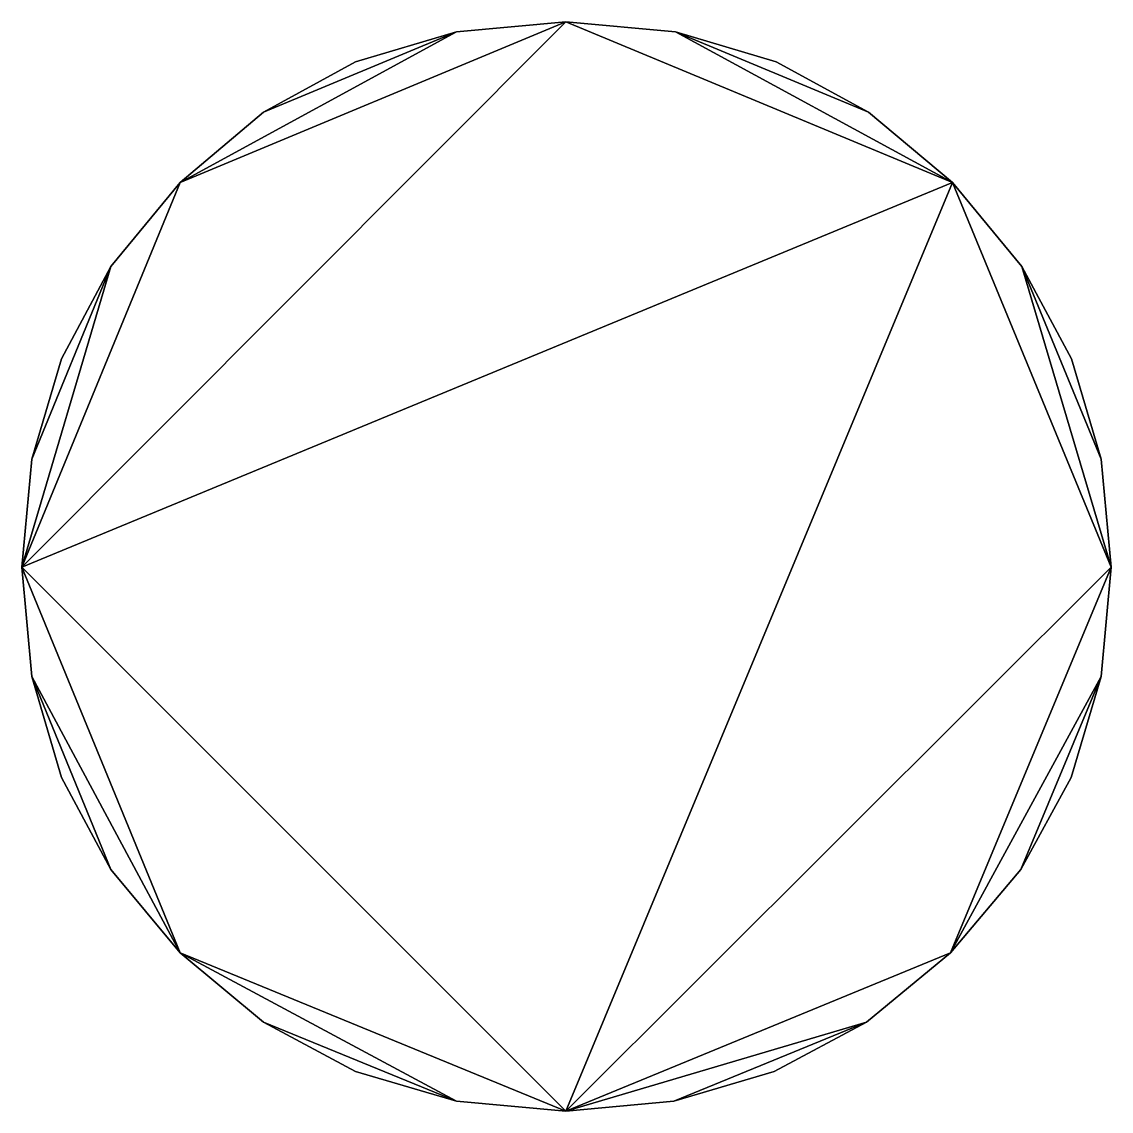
# Model space of a CAD drawing. Header units: metres. Extents: x 0.062 to 0.291, y -0.018 to 0.212.
import ezdxf

# ---------------------------------------------------------------- set-up
doc = ezdxf.new("R2010")
doc.units = ezdxf.units.M

msp = doc.modelspace()

# ---------------------------------------------------------------- meshes
at = {"layer": 'Armanisoft_0', "linetype": 'CONTINUOUS'}
mesh = msp.add_polyface(dxfattribs=at)
corners = [(0.176301, 0.21189), (0.199369, 0.209777), (0.220626, 0.203437), (0.240071, 0.192871), (0.257704, 0.178078), (0.27234, 0.160333), (0.282795, 0.140911), (0.289068, 0.11981), (0.291159, 0.097033), (0.289045, 0.073987), (0.282705, 0.052764), (0.272139, 0.033367), (0.257346, 0.015793), (0.239601, 0.001214), (0.220179, -0.0092), (0.199079, -0.015448), (0.176301, -0.01753), (0.153255, -0.015448), (0.132033, -0.0092), (0.112635, 0.001214), (0.095061, 0.015793), (0.080482, 0.033367), (0.070069, 0.052764), (0.063821, 0.073987), (0.061738, 0.097033), (0.063821, 0.11981), (0.070069, 0.140911), (0.080482, 0.160333), (0.095061, 0.178078), (0.112635, 0.192871), (0.132033, 0.203437), (0.153255, 0.209777), (0.176301, 0.21189), (0.176448, 0.637211), (-0.363583, -0.172836), (0.716479, -0.172836), (0.176301, 0.21189, 0.229421), (0.199369, 0.209777, 0.229421), (0.220626, 0.203437, 0.229421), (0.240071, 0.192871, 0.229421), (0.257704, 0.178078, 0.229421), (0.27234, 0.160333, 0.229421), (0.282795, 0.140911, 0.229421), (0.289068, 0.11981, 0.229421), (0.291159, 0.097033, 0.229421), (0.289045, 0.073987, 0.229421), (0.282705, 0.052764, 0.229421), (0.272139, 0.033367, 0.229421), (0.257346, 0.015793, 0.229421), (0.239601, 0.001214, 0.229421), (0.220179, -0.0092, 0.229421), (0.199079, -0.015448, 0.229421), (0.176301, -0.01753, 0.229421), (0.153255, -0.015448, 0.229421), (0.132033, -0.0092, 0.229421), (0.112635, 0.001214, 0.229421), (0.095061, 0.015793, 0.229421), (0.080482, 0.033367, 0.229421), (0.070069, 0.052764, 0.229421), (0.063821, 0.073987, 0.229421), (0.061738, 0.097033, 0.229421), (0.063821, 0.11981, 0.229421), (0.070069, 0.140911, 0.229421), (0.080482, 0.160333, 0.229421), (0.095061, 0.178078, 0.229421), (0.112635, 0.192871, 0.229421), (0.132033, 0.203437, 0.229421), (0.153255, 0.209777, 0.229421), (0.176301, 0.21189, 0.229421), (0.176448, 0.637211, 0.229421), (-0.363583, -0.172836, 0.229421), (0.716479, -0.172836, 0.229421), (0.176301, 0.21189), (0.176301, 0.21189, 0.229421), (0.199369, 0.209777), (0.199369, 0.209777, 0.229421), (0.220626, 0.203437), (0.220626, 0.203437, 0.229421), (0.240071, 0.192871), (0.240071, 0.192871, 0.229421), (0.257704, 0.178078), (0.257704, 0.178078, 0.229421), (0.27234, 0.160333), (0.27234, 0.160333, 0.229421), (0.282795, 0.140911), (0.282795, 0.140911, 0.229421), (0.289068, 0.11981), (0.289068, 0.11981, 0.229421), (0.291159, 0.097033), (0.291159, 0.097033, 0.229421), (0.289045, 0.073987), (0.289045, 0.073987, 0.229421), (0.282705, 0.052764), (0.282705, 0.052764, 0.229421), (0.272139, 0.033367), (0.272139, 0.033367, 0.229421), (0.257346, 0.015793), (0.257346, 0.015793, 0.229421), (0.239601, 0.001214), (0.239601, 0.001214, 0.229421), (0.220179, -0.0092), (0.220179, -0.0092, 0.229421), (0.199079, -0.015448), (0.199079, -0.015448, 0.229421), (0.176301, -0.01753), (0.176301, -0.01753, 0.229421), (0.153255, -0.015448), (0.153255, -0.015448, 0.229421), (0.132033, -0.0092), (0.132033, -0.0092, 0.229421), (0.112635, 0.001214), (0.112635, 0.001214, 0.229421), (0.095061, 0.015793), (0.095061, 0.015793, 0.229421), (0.080482, 0.033367), (0.080482, 0.033367, 0.229421), (0.070069, 0.052764), (0.070069, 0.052764, 0.229421), (0.063821, 0.073987), (0.063821, 0.073987, 0.229421), (0.061738, 0.097033), (0.061738, 0.097033, 0.229421), (0.063821, 0.11981), (0.063821, 0.11981, 0.229421), (0.070069, 0.140911), (0.070069, 0.140911, 0.229421), (0.080482, 0.160333), (0.080482, 0.160333, 0.229421), (0.095061, 0.178078), (0.095061, 0.178078, 0.229421), (0.112635, 0.192871), (0.112635, 0.192871, 0.229421), (0.132033, 0.203437), (0.132033, 0.203437, 0.229421), (0.153255, 0.209777), (0.153255, 0.209777, 0.229421)]
mesh.append_faces([[corners[k] for k in face] for face in [(3, 1, 2), (4, 0, 1), (4, 1, 3), (7, 5, 6), (8, 4, 5), (8, 5, 7), (11, 9, 10), (12, 8, 9), (12, 9, 11), (15, 13, 14), (16, 4, 8), (16, 8, 12), (16, 12, 13), (16, 13, 15), (19, 17, 18), (20, 16, 17), (20, 17, 19), (23, 20, 21), (23, 21, 22), (24, 0, 4), (24, 4, 16), (24, 16, 20), (24, 20, 23), (27, 24, 25), (27, 25, 26), (28, 0, 24), (28, 24, 27), (31, 0, 28), (31, 28, 29), (31, 29, 30), (39, 38, 37), (40, 37, 36), (40, 39, 37), (43, 42, 41), (44, 41, 40), (44, 43, 41), (47, 46, 45), (48, 45, 44), (48, 47, 45), (51, 50, 49), (52, 44, 40), (52, 48, 44), (52, 49, 48), (52, 51, 49), (55, 54, 53), (56, 53, 52), (56, 55, 53), (59, 57, 56), (59, 58, 57), (60, 40, 36), (60, 52, 40), (60, 56, 52), (60, 59, 56), (63, 61, 60), (63, 62, 61), (64, 60, 36), (64, 63, 60), (67, 64, 36), (67, 65, 64), (67, 66, 65), (74, 72, 73, 75), (76, 74, 75, 77), (78, 76, 77, 79), (80, 78, 79, 81), (82, 80, 81, 83), (84, 82, 83, 85), (86, 84, 85, 87), (88, 86, 87, 89), (90, 88, 89, 91), (92, 90, 91, 93), (94, 92, 93, 95), (96, 94, 95, 97), (98, 96, 97, 99), (100, 98, 99, 101), (102, 100, 101, 103), (104, 102, 103, 105), (106, 104, 105, 107), (108, 106, 107, 109), (110, 108, 109, 111), (112, 110, 111, 113), (114, 112, 113, 115), (116, 114, 115, 117), (118, 116, 117, 119), (120, 118, 119, 121), (122, 120, 121, 123), (124, 122, 123, 125), (126, 124, 125, 127), (128, 126, 127, 129), (130, 128, 129, 131), (132, 130, 131, 133), (134, 132, 133, 135), (72, 134, 135, 73)]])

doc.saveas('drawing.dxf')
